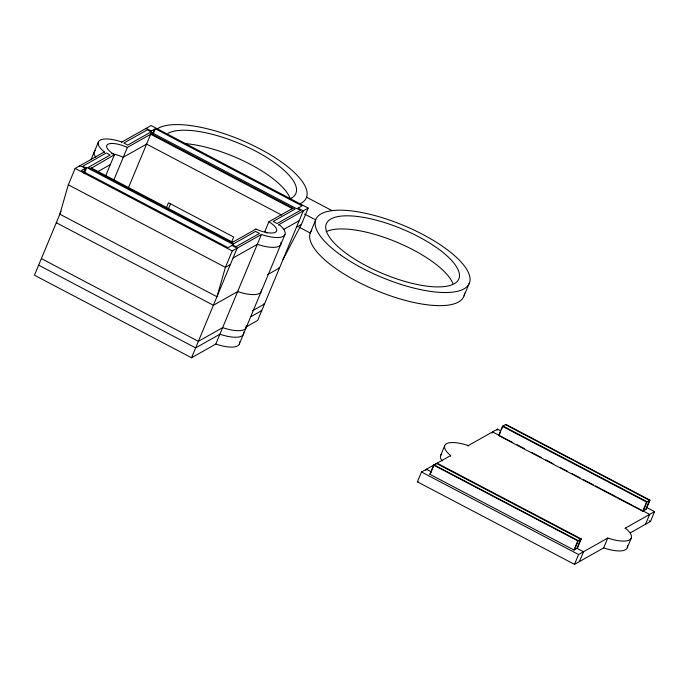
<?xml version="1.0" encoding="UTF-8"?>
<svg xmlns="http://www.w3.org/2000/svg" width="689" height="689" viewBox="0 0 689 689"><rect width="100%" height="100%" fill="white"/><g stroke="black" fill="none" stroke-linecap="round" stroke-linejoin="round"><path stroke-width="1.03" d="M104.315 151.95L75.144 168.417L68.314 184.824L59.848 214.201L216.949 296.726L225.415 267.349L232.236 250.942L261.407 234.484A27.198 9.215 22.6 0 0 283.205 236.327A27.198 9.215 22.6 0 0 279.028 224.528L308.198 208.069L151.106 125.536L121.936 142.003A27.198 9.215 22.6 0 0 100.138 140.16A27.198 9.215 22.6 0 0 104.315 151.95L104.056 152.57M61.071 211.273L34.45 275.221L191.542 357.755L215.795 344.061A27.198 9.215 22.6 0 0 239.479 341.916M79.812 166.256L80.062 165.644L85.255 168.374L83.619 172.31M83.619 173.06L85.669 168.142M84.713 172.448L86.762 167.522L233.468 244.595L228.042 247.661L81.328 170.588L86.762 167.522M90.982 159.822L98.355 142.106M90.879 168.504L114.452 154.724A18.129 6.141 22.6 0 1 107.932 144.251A18.129 6.141 22.6 0 1 127.379 147.42L150.693 134.26L292.214 208.603L291.955 209.215M105.434 176.375L114.452 154.724M121.677 142.623L121.936 142.003M113.857 179.907L127.379 147.42M145.93 128.929L146.18 128.318L151.373 131.048M128.567 187.408L150.693 134.26M152.467 134.191L154.517 129.274M153.294 133.726L155.335 128.809L302.049 205.882L296.856 208.81L150.15 131.737L155.335 128.809M166.497 207.51L168.469 202.773L233.7 237.042L231.513 242.287M168.202 209.456L170.562 203.763M232.133 243.458L232.649 242.227L255.963 229.067A18.129 6.141 22.6 0 0 275.411 232.236A18.129 6.141 22.6 0 0 268.891 221.763L292.214 208.603M191.542 357.755L237.154 248.169L231.969 245.439M255.705 229.678L255.963 229.067M215.795 344.061L261.407 234.484M268.891 221.763L264.8 231.607A18.129 6.141 22.6 0 1 267.031 233.071M278.769 225.148L279.028 224.528M239.367 343.966L284.988 234.381M283.067 259.4L301.369 224.468L308.198 208.069M464.041 295.874L469.502 282.748M627.352 545.748A27.198 9.215 22.6 0 1 603.667 547.901L574.497 564.36L417.405 481.835L421.504 471.999L450.666 455.532A27.198 9.215 22.6 0 1 446.498 443.733A27.198 9.215 22.6 0 1 468.287 445.585L497.458 429.118L500.705 430.823M425.905 470.449L426.422 469.218L431.693 471.991M429.902 474.325L433.726 465.135L437.145 463.215L581.258 538.919L577.434 548.099L574.015 550.029L429.902 474.325L434.139 464.911L578.252 540.615L574.428 549.796M440.615 455.524L444.715 445.68M450.408 456.144L450.666 455.532M468.038 446.196L468.287 445.585M492.024 433.123L492.54 431.891L499.025 435.302M496.941 430.349L497.458 429.118M498.621 435.534L502.445 426.345L505.855 424.415L649.968 500.128L646.144 509.309L642.734 511.238L498.621 435.534L499.163 435.224M499.551 434.303L500.696 431.547M501.463 429.712L502.987 426.035L647.1 501.747L643.276 510.928M574.015 550.029L577.838 540.848L581.258 538.919M576.882 548.41L580.706 539.229L436.593 463.516M574.497 564.36L578.596 554.524L607.758 538.057A27.198 9.215 22.6 0 0 629.557 539.9A27.198 9.215 22.6 0 0 625.379 528.11L654.55 511.643L646.764 507.552M579.415 561.587L583.514 551.743L577.02 548.332M603.667 547.901L607.758 538.057M625.13 528.721L625.379 528.11M627.24 547.798L631.339 537.954M642.734 511.238L646.558 502.057L649.968 500.128M645.739 509.541L649.563 500.36L505.45 424.648M645.533 524.26L649.632 514.416L635.034 506.751M630.383 532.812L650.45 521.487L654.55 511.643M97.855 171.621L110.352 164.568M56.851 222.418L56.3 222.728L213.392 305.253L237.645 291.568A27.198 9.215 22.6 0 0 261.329 289.423M41.555 258.668L198.372 341.348L222.625 327.654A27.198 9.215 22.6 0 0 246.309 325.509M38.817 265.231L195.642 347.911L219.886 334.217A27.198 9.215 22.6 0 0 243.579 332.072M233.063 258.013L257.307 244.319A27.198 9.215 22.6 0 0 281 242.175M283.627 229.463L299.181 220.687M230.333 264.576L225.415 267.349L68.314 184.824M296.451 227.249L301.369 224.468M267.685 274.61L279.519 267.926L278.864 267.59M252.665 310.696L264.49 304.021L263.844 303.677M251.175 316.552L261.76 310.584L261.114 310.239M245.542 327.266L257.66 320.419L303.281 210.843L298.087 208.112M417.405 481.835L418.016 481.49M306.545 197.218L332.081 210.636M150.555 131.504L147.308 129.799L123.882 143.028L127.775 145.078L149.565 132.77L294.978 209.163L273.188 221.462L277.081 223.512L300.507 210.283L297.269 208.578M304.521 214.021L315.691 219.894L310.231 233.011L299.052 227.146M281.732 215.089L146.602 144.104L123.279 157.264A18.129 6.141 22.6 0 0 111.747 153.638M91.129 167.883L232.649 242.227M86.073 167.909L82.835 166.204L106.261 152.975L110.154 155.025L88.364 167.324L233.778 243.708L255.567 231.409L259.46 233.459L236.034 246.679L232.787 244.983M75.144 168.417L232.236 250.942M502.445 426.345L646.558 502.057M499.93 435.775L507.138 439.565M508.034 440.03L512.538 442.398M517.043 444.767L524.251 448.548M531.452 452.337L541.365 457.539M545.869 459.907L553.069 463.688M560.278 467.478L567.486 471.259M571.982 473.627L580.095 477.89M583.695 479.777L593.599 484.987M595.408 485.934L616.121 496.812M617.017 497.286L625.13 501.549M626.025 502.014L633.234 505.804M649.159 520.806L650.45 521.487M433.726 465.135L577.838 540.848M421.504 471.999L578.596 554.524M326.259 231.659A71.768 24.313 22.6 0 1 395.391 241.589A71.768 24.313 22.6 0 1 452.94 283.575M464.575 293.109A83.093 28.146 22.6 0 1 377.46 290.939A83.093 28.146 22.6 0 1 311.669 230.367M442.123 460.881A27.198 9.215 22.6 0 1 441.795 453.973M95.771 157.307A27.198 9.215 22.6 0 1 95.444 150.4M183.997 143.519A71.768 24.313 22.6 0 1 290.009 197.984M167.978 133.365A71.768 24.313 22.6 0 1 257.445 152.088A71.768 24.313 22.6 0 1 289.647 198.975M156.567 129.334A83.093 28.146 22.6 0 1 259.34 148.6A83.093 28.146 22.6 0 1 299.474 204.073M347.523 254.344A71.768 24.313 22.6 0 0 457.944 280.544A71.768 24.313 22.6 0 0 372.293 219.18A71.768 24.313 22.6 0 0 347.523 254.344M340.4 254.818A83.093 28.146 22.6 0 0 468.27 285.151A83.093 28.146 22.6 0 0 369.089 214.098A83.093 28.146 22.6 0 0 340.4 254.818"/></g></svg>
